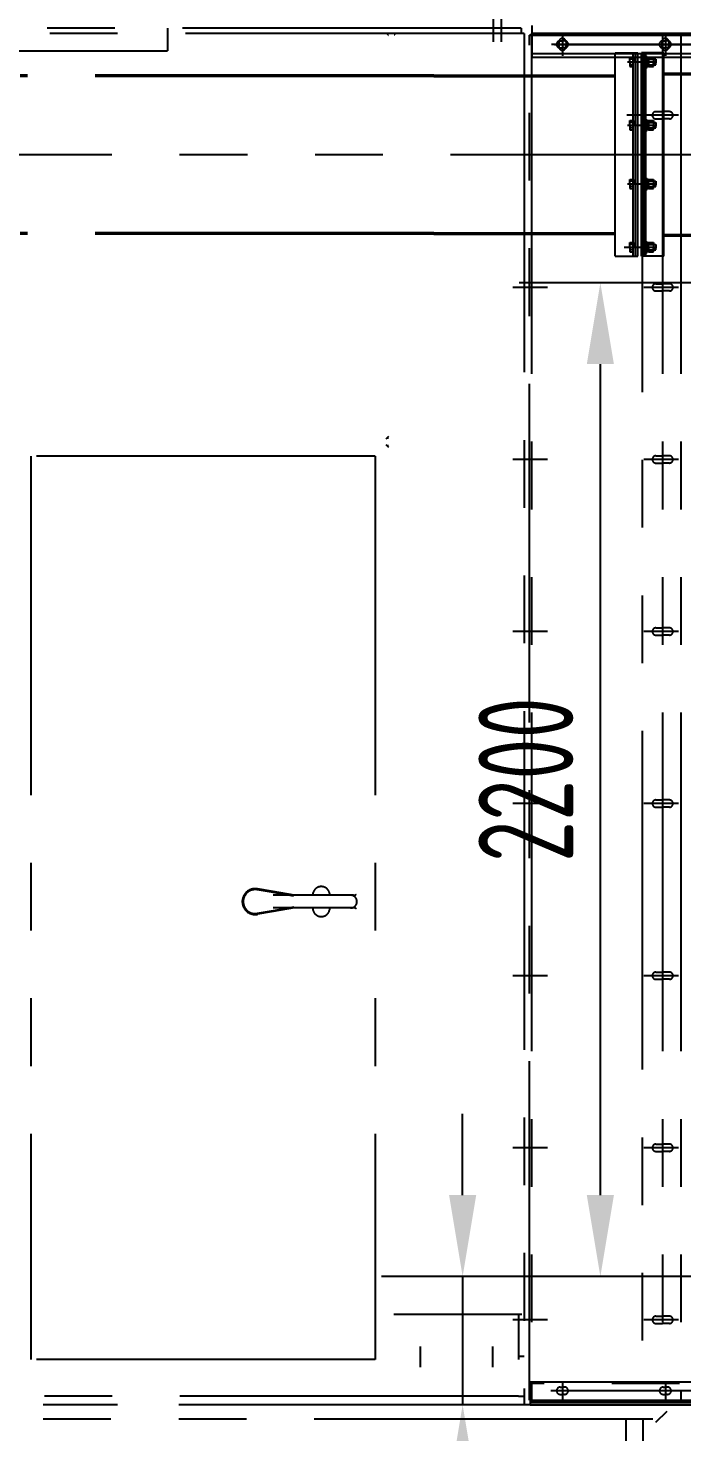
# Model space of a CAD drawing. Header units: millimetres. Extents: x 0 to 25200, y -693 to 17820.
# Drawn here: x 5654 to 7102, y 9437 to 12545 of the extents above; entities that cross this region are included whole.
import ezdxf

# ---------------------------------------------------------------- set-up
doc = ezdxf.new("R2010")
doc.units = ezdxf.units.MM
doc.header["$LTSCALE"] = 600
doc.linetypes.add('F', pattern=[0.75, 0.5, -0.25])
doc.linetypes.add('K', pattern=[2.5, 1.25, -0.25, 0.25, -0.25, 0.25, -0.25])
for name, color, linetype in [('04', 2, 'F'), ('07', 6, 'K'), ('08', 1, 'Continuous')]:
    doc.layers.add(name, color=color, linetype=linetype)
doc.styles.get("Standard").update_dxf_attribs({"font": 'isocp', "width": 0.707, "bigfont": 'intecad.shx'})
doc.dimstyles.new('INTE', dxfattribs={"dimscale": 60, "dimtxt": 3.5, "dimasz": 3, "dimexe": 3, "dimexo": 0, "dimgap": 1, "dimtad": 1, "dimdsep": 46, "dimtxsty": 'Standard', "dimcen": 0, "dimclrd": 1, "dimclre": 1, "dimclrt": 3, "dimadec": 0, "dimazin": 0, "dimtfac": 1, "dimtmove": 0, "dimatfit": 0, "dimfxl": 1, "dimarcsym": 0})

# ---------------------------------------------------------------- blocks, each defined once
blk = doc.blocks.new('HS223')
at = {"layer": '07', "linetype": 'K'}
h = blk.add_hatch(color=6, dxfattribs=at)
h.paths.add_polyline_path([(36660.2, 36398.5), (36666.2, 36398.5), (36660.2, 36392.5)])
h.paths.add_polyline_path([(36642.2, 36398.5), (36648.2, 36398.5), (36648.2, 36392.5)])
h = blk.add_hatch(color=6, dxfattribs=at)
h.paths.add_polyline_path([(36648.2, 35506.5), (36648.2, 35500.5), (36642.2, 35500.5)])
h.paths.add_polyline_path([(36648.2, 35488.5), (36648.2, 35482.5), (36642.2, 35488.5)])
at = {"layer": '07', "color": 6, "linetype": 'K'}
for p, q in [((36880.4, 36379.9), (36880.4, 36460.8)), ((36898.4, 36379.9), (36898.4, 36460.8)), ((36942.2, 36410.5), (33208.4, 36410.5)), ((36948.2, 36398.5), (33208.4, 36398.5)), ((36158.4, 36410.5), (36158.4, 36360.5)), ((36942.2, 36410.5), (36942.2, 36398.5)), ((36948.2, 36398.5), (36948.2, 33362.5)), ((36964.7, 36399.5), (37785.7, 36399.5)), ((36964.7, 36399.5), (36964.7, 36395)), ((36966.2, 36346), (36966.2, 36416)), ((37033.2, 36397.3), (37033.2, 36351.8)), ((37261.2, 36397.3), (37261.2, 36351.8)), ((36960.2, 33373), (36960.2, 36395)), ((36960.2, 36395), (37785.6, 36395)), ((36964.7, 36395), (36960.2, 36395)), ((36964.7, 36395), (36964.7, 33413.5)), ((37748.6, 36374.5), (37008.8, 36374.5)), ((37015.4, 36374.5), (42643.4, 36374.5)), ((37025.2, 36379.5), (37025.2, 36369.5)), ((37028.2, 36382.5), (37033.2, 36382.5)), ((37028.2, 36366.5), (37033.2, 36366.5)), ((37033.2, 36394.4), (37033.2, 36348.8)), ((37038.2, 36382.5), (37033.2, 36382.5)), ((37038.2, 36366.5), (37033.2, 36366.5)), ((37041.2, 36379.5), (37041.2, 36374.5)), ((37041.2, 36369.5), (37041.2, 36374.5)), ((37253.2, 36379.5), (37253.2, 36369.5)), ((37255.2, 36395), (37255.2, 33449.7)), ((37255.9, 36382.5), (37260.9, 36382.5)), ((37255.9, 36366.5), (37260.9, 36366.5)), ((37265.9, 36382.5), (37260.9, 36382.5)), ((37265.9, 36366.5), (37260.9, 36366.5)), ((37261.2, 36394.4), (37261.2, 36348.8)), ((37269.2, 36379.5), (37269.2, 36374.5)), ((37269.2, 36369.5), (37269.2, 36374.5)), ((37295.7, 36395), (37295.7, 33373)), ((35772.4, 36360.5), (36158.4, 36360.5)), ((35983.4, 36360.5), (36008.4, 36360.5)), ((36964.7, 36354.5), (37785.7, 36354.5)), ((36966.2, 36346), (42676.2, 36346)), ((37150.2, 35905.5), (37150.2, 36355.5)), ((37150.2, 36355.5), (37200.2, 36355.5)), ((37177.7, 36335.5), (37242.6, 36335.5)), ((37182.7, 36345.6), (37190.2, 36345.6)), ((37182.7, 36335.5), (37182.7, 36345.6)), ((37190.2, 36341.5), (37182.7, 36341.5)), ((37182.7, 36335.5), (37182.7, 36325.5)), ((37190.2, 35905.5), (37190.2, 36355.5)), ((37190.2, 36345.6), (37190.2, 36335.5)), ((37190.2, 36325.5), (37190.2, 36335.5)), ((37195.2, 35905.5), (37195.2, 36355.5)), ((37200.2, 35905.5), (37200.2, 36355.5)), ((37208.2, 35905.5), (37208.2, 36355.5)), ((37258.2, 36355.5), (37208.2, 36355.5)), ((37210.2, 36354.5), (37210.2, 33413.5)), ((37213.2, 35905.5), (37213.2, 36355.5)), ((37218.2, 35905.5), (37218.2, 36355.5)), ((37218.2, 36347.5), (37220.7, 36347.5)), ((37218.2, 36335.5), (37218.2, 36347.5)), ((37218.2, 36344.7), (37218.2, 36335.5)), ((37218.2, 36326.3), (37218.2, 36335.5)), ((37218.2, 36335.5), (37218.2, 36323.5)), ((37218.6, 36335.5), (37225.9, 36335.5)), ((37220.7, 36347.5), (37220.7, 36335.5)), ((37220.7, 36344.7), (37223.8, 36344.7)), ((37220.7, 36335.5), (37220.7, 36344.7)), ((37220.7, 36335.5), (37223.8, 36337.3)), ((37223.8, 36335.5), (37220.7, 36333.8)), ((37220.7, 36335.5), (37220.7, 36326.3)), ((37220.7, 36323.5), (37220.7, 36335.5)), ((37221.7, 36335.5), (37228.1, 36335.5)), ((37222.7, 36335.5), (37235.6, 36335.5)), ((37223.8, 36335.5), (37223.8, 36345.6)), ((37223.8, 36345.6), (37234.6, 36345.6)), ((37223.8, 36344.7), (37223.8, 36326.3)), ((37223.8, 36341.5), (37234.6, 36341.5)), ((37223.8, 36335.5), (37223.8, 36325.5)), ((37234.6, 36345.6), (37234.6, 36335.5)), ((37234.6, 36341.5), (37240.2, 36341.5)), ((37240.2, 36340.3), (37234.6, 36340.3)), ((37234.6, 36325.5), (37234.6, 36335.5)), ((37240.2, 36341.5), (37240.2, 36335.5)), ((37240.2, 36329.5), (37240.2, 36335.5)), ((37258.2, 35905.5), (37258.2, 36355.5)), ((36748.4, 36306.5), (35832.4, 36306.5)), ((36748.4, 36306.5), (37150.2, 36306.5)), ((37190.2, 36329.5), (37182.7, 36329.5)), ((37182.7, 36325.5), (37190.2, 36325.5)), ((37208.2, 36310.5), (37208.2, 36310.5)), ((37218.2, 36323.5), (37220.7, 36323.5)), ((37220.7, 36326.3), (37223.8, 36326.3)), ((37223.8, 36329.5), (37234.6, 36329.5)), ((37223.8, 36325.5), (37234.6, 36325.5)), ((37240.2, 36330.7), (37234.6, 36330.7)), ((37234.6, 36329.5), (37240.2, 36329.5)), ((37258.2, 36310.5), (37354.3, 36310.5)), ((37258.2, 36307.5), (37354.3, 36307.5)), ((36748.4, 36303.5), (35832.4, 36303.5)), ((36748.4, 36303.5), (37150.2, 36303.5)), ((37252.9, 36217.5), (37176.1, 36217.5)), ((37290.2, 36217.5), (37213.4, 36217.5)), ((37240.2, 36225.5), (37255.2, 36225.5)), ((37270.2, 36225.5), (37255.2, 36225.5)), ((37177.7, 36195.5), (37242.6, 36195.5)), ((37182.7, 36205.6), (37190.2, 36205.6)), ((37182.7, 36195.5), (37182.7, 36205.6)), ((37190.2, 36201.5), (37182.7, 36201.5)), ((37182.7, 36195.5), (37182.7, 36185.5)), ((37190.2, 36189.5), (37182.7, 36189.5)), ((37182.7, 36185.5), (37190.2, 36185.5)), ((37190.2, 36205.6), (37190.2, 36195.5)), ((37190.2, 36185.5), (37190.2, 36195.5)), ((37218.2, 36207.5), (37220.7, 36207.5)), ((37218.2, 36195.5), (37218.2, 36207.5)), ((37218.2, 36204.7), (37218.2, 36195.5)), ((37218.2, 36186.3), (37218.2, 36195.5)), ((37218.2, 36195.5), (37218.2, 36183.5)), ((37218.2, 36183.5), (37220.7, 36183.5)), ((37218.6, 36195.5), (37225.9, 36195.5)), ((37220.7, 36207.5), (37220.7, 36195.5)), ((37220.7, 36204.7), (37223.8, 36204.7)), ((37220.7, 36195.5), (37220.7, 36204.7)), ((37220.7, 36195.5), (37223.8, 36197.3)), ((37223.8, 36195.5), (37220.7, 36193.8)), ((37220.7, 36195.5), (37220.7, 36186.3)), ((37220.7, 36183.5), (37220.7, 36195.5)), ((37220.7, 36186.3), (37223.8, 36186.3)), ((37221.7, 36195.5), (37228.1, 36195.5)), ((37222.7, 36195.5), (37235.6, 36195.5)), ((37223.8, 36195.5), (37223.8, 36205.6)), ((37223.8, 36205.6), (37234.6, 36205.6)), ((37223.8, 36204.7), (37223.8, 36186.3)), ((37223.8, 36201.5), (37234.6, 36201.5)), ((37223.8, 36195.5), (37223.8, 36185.5)), ((37223.8, 36189.5), (37234.6, 36189.5)), ((37223.8, 36185.5), (37234.6, 36185.5)), ((37234.6, 36205.6), (37234.6, 36195.5)), ((37234.6, 36201.5), (37240.2, 36201.5)), ((37240.2, 36200.3), (37234.6, 36200.3)), ((37234.6, 36185.5), (37234.6, 36195.5)), ((37240.2, 36190.7), (37234.6, 36190.7)), ((37234.6, 36189.5), (37240.2, 36189.5)), ((37240.2, 36209.5), (37255.2, 36209.5)), ((37240.2, 36201.5), (37240.2, 36195.5)), ((37240.2, 36189.5), (37240.2, 36195.5)), ((37270.2, 36209.5), (37255.2, 36209.5)), ((33785.5, 36130.5), (37857.9, 36130.5)), ((37177.7, 36065.5), (37242.6, 36065.5)), ((37182.7, 36075.6), (37190.2, 36075.6)), ((37182.7, 36065.5), (37182.7, 36075.6)), ((37190.2, 36071.5), (37182.7, 36071.5)), ((37182.7, 36065.5), (37182.7, 36055.5)), ((37190.2, 36059.5), (37182.7, 36059.5)), ((37182.7, 36055.5), (37190.2, 36055.5)), ((37190.2, 36075.6), (37190.2, 36065.5)), ((37190.2, 36055.5), (37190.2, 36065.5)), ((37218.2, 36077.5), (37220.7, 36077.5)), ((37218.2, 36065.5), (37218.2, 36077.5)), ((37218.2, 36074.7), (37218.2, 36065.5)), ((37218.2, 36065.5), (37218.2, 36053.5)), ((37218.2, 36056.3), (37218.2, 36065.5)), ((37218.6, 36065.5), (37225.9, 36065.5)), ((37220.7, 36077.5), (37220.7, 36065.5)), ((37220.7, 36074.7), (37223.8, 36074.7)), ((37220.7, 36065.5), (37220.7, 36074.7)), ((37223.8, 36065.5), (37220.7, 36067.3)), ((37220.7, 36053.5), (37220.7, 36065.5)), ((37220.7, 36065.5), (37223.8, 36063.8)), ((37220.7, 36065.5), (37220.7, 36056.3)), ((37220.7, 36056.3), (37223.8, 36056.3)), ((37221.7, 36065.5), (37228.1, 36065.5)), ((37222.7, 36065.5), (37235.6, 36065.5)), ((37223.8, 36065.5), (37223.8, 36075.6)), ((37223.8, 36075.6), (37234.6, 36075.6)), ((37223.8, 36056.3), (37223.8, 36074.7)), ((37223.8, 36071.5), (37234.6, 36071.5)), ((37223.8, 36065.5), (37223.8, 36055.5)), ((37223.8, 36059.5), (37234.6, 36059.5)), ((37223.8, 36055.5), (37234.6, 36055.5)), ((37234.6, 36075.6), (37234.6, 36065.5)), ((37234.6, 36071.5), (37240.2, 36071.5)), ((37240.2, 36070.3), (37234.6, 36070.3)), ((37234.6, 36055.5), (37234.6, 36065.5)), ((37240.2, 36060.7), (37234.6, 36060.7)), ((37234.6, 36059.5), (37240.2, 36059.5)), ((37240.2, 36071.5), (37240.2, 36065.5)), ((37240.2, 36059.5), (37240.2, 36065.5)), ((37218.2, 36053.5), (37220.7, 36053.5)), ((36748.4, 35957.5), (35832.4, 35957.5)), ((36748.4, 35954.5), (35832.4, 35954.5)), ((36748.4, 35957.5), (37150.2, 35957.5)), ((36748.4, 35954.5), (37150.2, 35954.5)), ((37182.7, 35935.6), (37190.2, 35935.6)), ((37182.7, 35925.5), (37182.7, 35935.6)), ((37190.2, 35931.5), (37182.7, 35931.5)), ((37190.2, 35935.6), (37190.2, 35925.5)), ((37208.2, 35950.5), (37208.2, 35950.5)), ((37218.2, 35937.5), (37220.7, 35937.5)), ((37218.2, 35925.5), (37218.2, 35937.5)), ((37218.2, 35934.7), (37218.2, 35925.5)), ((37220.7, 35937.5), (37220.7, 35925.5)), ((37220.7, 35934.7), (37223.8, 35934.7)), ((37220.7, 35925.5), (37220.7, 35934.7)), ((37223.8, 35925.5), (37223.8, 35935.6)), ((37223.8, 35935.6), (37234.6, 35935.6)), ((37223.8, 35916.3), (37223.8, 35934.7)), ((37223.8, 35931.5), (37234.6, 35931.5)), ((37234.6, 35935.6), (37234.6, 35925.5)), ((37234.6, 35931.5), (37240.2, 35931.5)), ((37240.2, 35931.5), (37240.2, 35925.5)), ((37258.2, 35953.5), (37440.7, 35953.5)), ((37258.2, 35950.5), (37436.2, 35950.5)), ((37258.2, 35950.5), (37436.2, 35950.5)), ((37150.2, 35905.5), (37200.2, 35905.5)), ((37170.3, 35925.5), (37225.8, 35925.5)), ((37177.7, 35925.5), (37242.6, 35925.5)), ((37182.7, 35925.5), (37182.7, 35915.5)), ((37190.2, 35919.5), (37182.7, 35919.5)), ((37182.7, 35915.5), (37190.2, 35915.5)), ((37190.2, 35915.5), (37190.2, 35925.5)), ((37258.2, 35905.5), (37208.2, 35905.5)), ((37218.2, 35925.5), (37218.2, 35913.5)), ((37218.2, 35916.3), (37218.2, 35925.5)), ((37218.2, 35913.5), (37220.7, 35913.5)), ((37218.6, 35925.5), (37225.9, 35925.5)), ((37223.8, 35925.5), (37220.7, 35927.3)), ((37220.7, 35913.5), (37220.7, 35925.5)), ((37220.7, 35925.5), (37223.8, 35923.8)), ((37220.7, 35925.5), (37220.7, 35916.3)), ((37220.7, 35916.3), (37223.8, 35916.3)), ((37221.7, 35925.5), (37228.1, 35925.5)), ((37222.7, 35925.5), (37235.6, 35925.5)), ((37223.8, 35925.5), (37223.8, 35915.5)), ((37223.8, 35919.5), (37234.6, 35919.5)), ((37223.8, 35915.5), (37234.6, 35915.5)), ((37240.2, 35930.3), (37234.6, 35930.3)), ((37234.6, 35915.5), (37234.6, 35925.5)), ((37240.2, 35920.7), (37234.6, 35920.7)), ((37234.6, 35919.5), (37240.2, 35919.5)), ((37240.2, 35919.5), (37240.2, 35925.5)), ((37240.2, 35844.5), (37255.2, 35844.5)), ((37270.2, 35844.5), (37255.2, 35844.5)), ((36999.9, 35836.5), (36923.1, 35836.5)), ((37290.2, 35836.5), (37213.4, 35836.5)), ((37240.2, 35828.5), (37255.2, 35828.5)), ((37270.2, 35828.5), (37255.2, 35828.5)), ((36648.2, 35506.5), (36642.2, 35500.5)), ((36642.2, 35488.5), (36648.2, 35482.5)), ((35856.2, 35462.5), (35856.2, 33462.5)), ((36618.2, 35462.5), (35856.2, 35462.5)), ((36618.2, 35462.5), (36618.2, 33462.5)), ((36999.9, 35455.5), (36923.1, 35455.5)), ((37290.2, 35455.5), (37213.4, 35455.5)), ((37240.2, 35463.5), (37255.2, 35463.5)), ((37240.2, 35447.5), (37255.2, 35447.5)), ((37270.2, 35463.5), (37255.2, 35463.5)), ((37270.2, 35447.5), (37255.2, 35447.5)), ((36999.9, 35074.5), (36923.1, 35074.5)), ((37290.2, 35074.5), (37213.4, 35074.5)), ((37240.2, 35082.5), (37255.2, 35082.5)), ((37240.2, 35066.5), (37255.2, 35066.5)), ((37270.2, 35082.5), (37255.2, 35082.5)), ((37270.2, 35066.5), (37255.2, 35066.5)), ((36999.9, 34693.5), (36923.1, 34693.5)), ((37290.2, 34693.5), (37213.4, 34693.5)), ((37240.2, 34701.5), (37255.2, 34701.5)), ((37270.2, 34701.5), (37255.2, 34701.5)), ((37240.2, 34685.5), (37255.2, 34685.5)), ((37270.2, 34685.5), (37255.2, 34685.5)), ((37240.2, 34320.5), (37255.2, 34320.5)), ((37270.2, 34320.5), (37255.2, 34320.5)), ((36999.9, 34312.5), (36923.1, 34312.5)), ((37290.2, 34312.5), (37213.4, 34312.5)), ((37240.2, 34304.5), (37255.2, 34304.5)), ((37270.2, 34304.5), (37255.2, 34304.5)), ((36999.9, 33931.5), (36923.1, 33931.5)), ((37290.2, 33931.5), (37213.4, 33931.5)), ((37240.2, 33939.5), (37255.2, 33939.5)), ((37240.2, 33923.5), (37255.2, 33923.5)), ((37270.2, 33939.5), (37255.2, 33939.5)), ((37270.2, 33923.5), (37255.2, 33923.5)), ((36943.7, 33562.5), (36660.2, 33562.5)), ((36999.9, 33550.5), (36923.1, 33550.5)), ((36936.2, 33562.5), (36936.2, 33462.5)), ((37290.2, 33550.5), (37213.4, 33550.5)), ((37240.2, 33558.5), (37255.2, 33558.5)), ((37240.2, 33542.5), (37255.2, 33542.5)), ((37270.2, 33558.5), (37255.2, 33558.5)), ((37270.2, 33542.5), (37255.2, 33542.5)), ((36718.2, 33491.1), (36718.2, 33445.4)), ((36878.2, 33491.1), (36878.2, 33445.4)), ((36618.2, 33462.5), (35856.2, 33462.5)), ((36948.2, 33469.5), (36936.2, 33469.5)), ((36961.7, 33413.5), (39463.7, 33413.5)), ((36961.7, 33413.5), (36961.7, 33373)), ((36964.7, 33413.5), (36964.7, 33368.5)), ((37033.2, 33413.4), (37033.2, 33367.8)), ((37261.2, 33413.4), (37261.2, 33367.8)), ((42692.7, 33409.5), (36961.7, 33409.5)), ((37747.1, 33393.5), (37007.3, 33393.5)), ((37028.2, 33401.5), (37033.2, 33401.5)), ((37028.2, 33385.5), (37033.2, 33385.5)), ((37038.2, 33401.5), (37033.2, 33401.5)), ((37038.2, 33385.5), (37033.2, 33385.5)), ((37256.2, 33401.5), (37261.2, 33401.5)), ((37256.2, 33385.5), (37261.2, 33385.5)), ((37266.2, 33401.5), (37261.2, 33401.5)), ((37266.2, 33385.5), (37261.2, 33385.5)), ((37233.4, 33362.5), (32880.6, 33362.5)), ((36948.2, 33362.5), (33208.4, 33362.5)), ((36936.2, 33381.5), (33213.4, 33381.5)), ((36936.2, 33381.5), (36948.2, 33381.5)), ((36960.2, 33373), (36964.7, 33373)), ((36961.7, 33373), (36961.7, 33362.5)), ((36961.7, 33368.5), (37788.7, 33368.5)), ((36961.7, 33362.5), (37788.7, 33362.5)), ((36964.7, 33373), (37785.7, 33373)), ((36964.7, 33373), (36964.7, 33368.5)), ((37233.4, 33330.5), (32868.6, 33330.5)), ((37173.6, 33330.5), (37173.6, 31769.5)), ((37211.6, 33330.5), (37211.6, 32484.6))]:
    blk.add_line(p, q, dxfattribs=at)
at = {"layer": '07', "color": 6, "linetype": 'K', "ltscale": 0.833333}
for p, q in [((36392.5, 34496.7), (36357.4, 34502.7)), ((36392.9, 34498.6), (36357.7, 34504.7)), ((36438.7, 34488.7), (36392.5, 34496.7)), ((36439, 34490.7), (36392.9, 34498.6)), ((36570.5, 34490.4), (36392.9, 34490.4)), ((36480.2, 34490.7), (36439, 34490.7)), ((36564.2, 34490.7), (36518.1, 34490.7)), ((36392.5, 34456.4), (36357.4, 34450.4)), ((36392.9, 34454.5), (36357.7, 34448.4)), ((36438.7, 34464.4), (36392.5, 34456.4)), ((36570.5, 34462.7), (36392.9, 34462.7)), ((36439, 34462.4), (36392.9, 34454.5)), ((36480.2, 34462.4), (36439, 34462.4)), ((36564.2, 34462.4), (36518.1, 34462.4))]:
    blk.add_line(p, q, dxfattribs=at)
at = {"layer": '07', "color": 6, "linetype": 'K', "ltscale": 0.8}
blk.add_line((37240.2, 33323.6), (37265.2, 33348.6), dxfattribs=at)
at = {"layer": '07', "color": 6, "linetype": 'K'}
for centre, start, end in [((37028.2, 36374.5), 90, 270), ((37033.2, 36379.5), 0, 180), ((37033.2, 36369.5), 180, 0), ((37038.2, 36374.5), 270, 90), ((37255.9, 36374.5), 90, 270), ((37261.2, 36379.5), 0, 180), ((37261.2, 36369.5), 180, 0), ((37265.9, 36374.5), 270, 90), ((37240.2, 36217.5), 90, 270), ((37270.2, 36217.5), 270, 90), ((37240.2, 35836.5), 90, 270), ((37270.2, 35836.5), 270, 90), ((37240.2, 35455.5), 90, 270), ((37270.2, 35455.5), 270, 90), ((37240.2, 35074.5), 90, 270), ((37270.2, 35074.5), 270, 90), ((37240.2, 34693.5), 90, 270), ((37270.2, 34693.5), 270, 90), ((37240.2, 34312.5), 90, 270), ((37270.2, 34312.5), 270, 90), ((37240.2, 33931.5), 90, 270), ((37270.2, 33931.5), 270, 90), ((37240.2, 33550.5), 90, 270), ((37270.2, 33550.5), 270, 90), ((37028.2, 33393.5), 90, 270), ((37038.2, 33393.5), 270, 90), ((37256.2, 33393.5), 90, 270), ((37266.2, 33393.5), 270, 90)]:
    blk.add_arc(centre, 8, start, end, dxfattribs=at)
at = {"layer": '07', "color": 6, "linetype": 'K', "ltscale": 0.833333}
for centre, radius, start, end in [((36352.9, 34476.5), 28.6, 80.2166, 279.7834), ((36352.9, 34476.5), 26.6, 80.2166, 279.7834), ((36499.2, 34490.7), 19, 0, 180), ((36564.2, 34476.5), 14.1, 270, 90), ((36570.5, 34500.4), 10, 270, 306.5182), ((36499.2, 34462.4), 19, 180, 0), ((36570.5, 34452.7), 10, 53.4818, 90)]:
    blk.add_arc(centre, radius, start, end, dxfattribs=at)
blk = doc.blocks.new('JKL7')
at = {"layer": '07'}
blk.add_line((36371.3, 8252.2), (41456.1, 8252.2), dxfattribs=at)
blk = doc.blocks.new('*D934')
at = {"layer": '08', "color": 1, "lineweight": -2, "ltscale": 1.2}
for p, q in [((6616, 9961.1), (6616, 10141.1)), ((7211, 9781.1), (6436, 9781.1)), ((6616, 9781.1), (6616, 9497.1)), ((7654.9, 9497.1), (6436, 9497.1)), ((6616, 9317.1), (6616, 8731.2))]:
    blk.add_line(p, q, dxfattribs=at)
at = {"layer": '08', "color": 1, "ltscale": 1.2}
for points in [[(6586, 9961.1), (6646, 9961.1), (6616, 9781.1)], [(6586, 9317.1), (6646, 9317.1), (6616, 9497.1)]]:
    blk.add_solid(points, dxfattribs=at)
at = {"layer": 'Defpoints', "color": 0, "ltscale": 1.2}
for p in [(6616, 9781.1), (7211, 9781.1), (7654.9, 9497.1)]:
    blk.add_point(p, dxfattribs=at)
at = {"layer": '08', "color": 3, "ltscale": 1.2, "insert": (6451, 8934.1), "char_height": 210, "attachment_point": 5, "rotation": 90}
blk.add_mtext('284', dxfattribs=at)
blk = doc.blocks.new('*D935')
at = {"layer": '08', "color": 1, "lineweight": -2, "ltscale": 1.2}
for p, q in [((7262.4, 11981.1), (6741, 11981.1)), ((6921, 9961.1), (6921, 11801.1)), ((7175.8, 9781.1), (6741, 9781.1))]:
    blk.add_line(p, q, dxfattribs=at)
at = {"layer": '08', "color": 1, "ltscale": 1.2}
for points in [[(6891, 11801.1), (6951, 11801.1), (6921, 11981.1)], [(6891, 9961.1), (6951, 9961.1), (6921, 9781.1)]]:
    blk.add_solid(points, dxfattribs=at)
at = {"layer": 'Defpoints', "color": 0, "ltscale": 1.2}
for p in [(6921, 11981.1), (7262.4, 11981.1), (7175.8, 9781.1)]:
    blk.add_point(p, dxfattribs=at)
at = {"layer": '08', "color": 3, "ltscale": 1.2, "insert": (6756, 10881.1), "char_height": 210, "attachment_point": 5, "rotation": 90}
blk.add_mtext('2200', dxfattribs=at)

msp = doc.modelspace()

# ---------------------------------------------------------------- block references
at = {"layer": '04', "ltscale": 1.2}
msp.add_blockref('HS223', (-30196.262, -23865.486), dxfattribs=at)
at = {"layer": '07', "ltscale": 1.2}
msp.add_blockref('JKL7', (-29284.652, 1244.865), dxfattribs=at)

# ---------------------------------------------------------------- dimensions: what is measured, and where the dimension line sits
at = {"layer": '08', "ltscale": 1.2}
dim = msp.add_linear_dim(base=(6921.046, 11981.059), p1=(7175.812, 9781.059), p2=(7262.404, 11981.059), angle=90, dimstyle='INTE', dxfattribs=at)
dim.commit()
dim.dimension.update_dxf_attribs({"geometry": '*D935', "text_midpoint": (6756.025, 10881.059)})
dim = msp.add_linear_dim(base=(6616.021, 9781.059), p1=(7654.904, 9497.059), p2=(7211.03, 9781.059), angle=90, dimstyle='INTE', dxfattribs=at)
dim.commit()
dim.dimension.update_dxf_attribs({"geometry": '*D934', "text_midpoint": (6616.021, 8934.127), "dimtype": 160})

doc.saveas('drawing.dxf')
